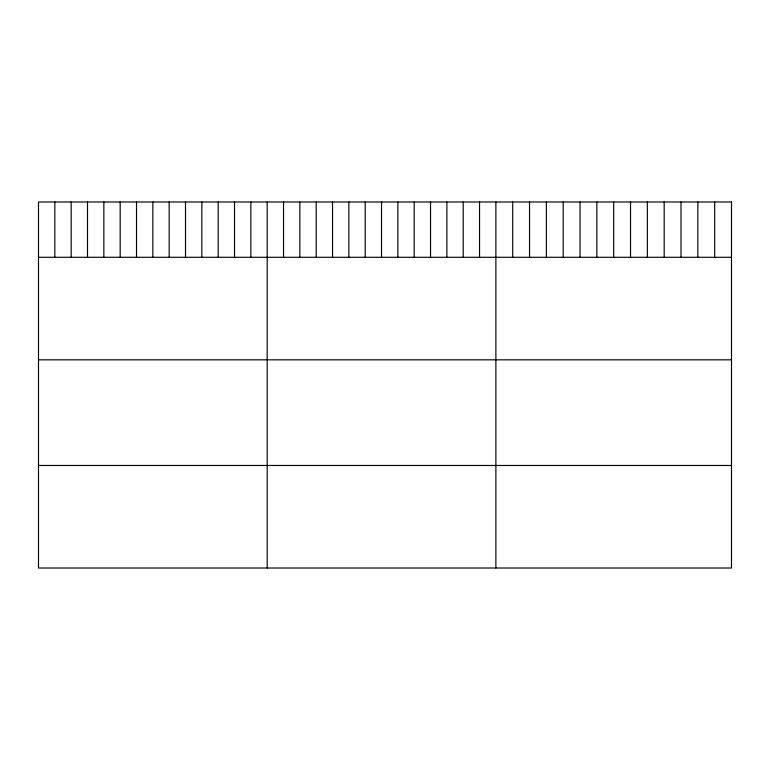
<?xml version="1.0" encoding="UTF-8"?>
<svg xmlns="http://www.w3.org/2000/svg" width="770" height="770" viewBox="0 0 770 770"><rect width="100%" height="100%" fill="white"/><g stroke="black" fill="none" stroke-linecap="round" stroke-linejoin="round"><path stroke-width="1.16" d="M38.5 257.286L731.5 257.286M38.5 359.831L731.5 359.831M38.5 465.475L731.5 465.475M714.666 201.99L714.666 257.286M697.841 201.99L697.841 257.286M681.007 201.99L681.007 257.286M664.183 201.99L664.183 257.286M647.349 201.99L647.349 257.286M630.524 201.99L630.524 257.286M613.69 201.99L613.69 257.286M596.856 201.99L596.856 257.286M580.031 201.99L580.031 257.286M563.197 201.99L563.197 257.286M546.373 201.99L546.373 257.286M529.539 201.99L529.539 257.286M512.714 201.99L512.714 257.286M495.88 201.99L495.88 568.01M479.546 201.99L479.546 257.286M463.213 201.99L463.213 257.286M446.879 201.99L446.879 257.286M430.536 201.99L430.536 257.286M414.202 201.99L414.202 257.286M397.869 201.99L397.869 257.286M381.535 201.99L381.535 257.286M365.201 201.99L365.201 257.286M348.868 201.99L348.868 257.286M332.534 201.99L332.534 257.286M316.191 201.99L316.191 257.286M299.857 201.99L299.857 257.286M283.524 201.99L283.524 257.286M267.19 201.99L267.19 568.01M250.856 201.99L250.856 257.286M234.523 201.99L234.523 257.286M218.189 201.99L218.189 257.286M201.846 201.99L201.846 257.286M185.512 201.99L185.512 257.286M169.179 201.99L169.179 257.286M152.845 201.99L152.845 257.286M136.511 201.99L136.511 257.286M120.178 201.99L120.178 257.286M103.844 201.99L103.844 257.286M87.501 201.99L87.501 257.286M71.167 201.99L71.167 257.286M54.834 201.99L54.834 257.286M731.5 201.99L38.5 201.99L38.5 568.01L731.5 568.01L731.5 201.99"/></g></svg>
